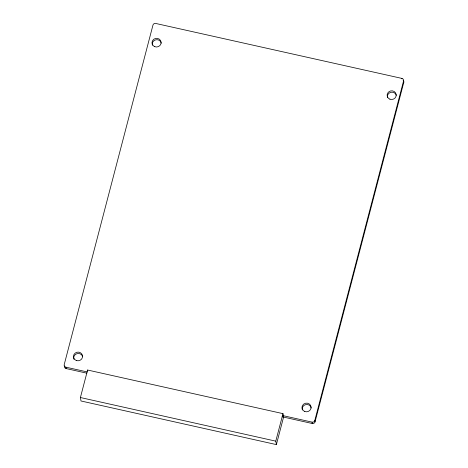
<?xml version="1.0" encoding="UTF-8"?>
<svg xmlns="http://www.w3.org/2000/svg" width="468" height="468" viewBox="0 0 468 468"><rect width="100%" height="100%" fill="white"/><g stroke="black" fill="none" stroke-linecap="round" stroke-linejoin="round"><path stroke-width="0.7" d="M80.408 397.531L87.598 370.03L282.982 413.648L283.573 417.105L276.383 444.6L80.999 400.982L80.408 397.531L275.792 441.149L276.383 444.6M275.792 441.149L282.982 413.648M282.145 416.783L312.273 423.511A2.281 2.17 -9.7 0 0 315.028 421.89L314.794 420.504L403.545 81.017A2.281 2.17 -9.7 0 0 401.889 78.408L155.727 23.453A2.281 2.17 -9.7 0 0 152.966 25.079L64.221 364.566A2.281 2.17 -9.7 0 0 65.877 367.175L66.111 368.556L86.802 373.171M315.028 421.89L403.779 82.397L403.545 81.017M65.877 367.175L87.282 371.955M282.783 415.596L312.033 422.13A2.281 2.17 -9.7 0 0 314.794 420.504M401.889 78.408L401.965 78.84M312.033 422.13L312.273 423.511M87.598 370.03L87.744 370.896M73.956 359.325A4.557 4.335 -9.7 0 1 76.787 353.75A4.557 4.335 -9.7 0 1 82.573 356.376M302.328 409.915A4.557 4.335 -9.7 0 1 305.82 404.609A4.557 4.335 -9.7 0 1 311.232 407.985M387.498 97.701A4.557 4.335 -9.7 0 1 390.762 92.354A4.557 4.335 -9.7 0 1 396.308 95.373M152.381 45.209A4.557 4.335 -9.7 0 1 155.797 39.821A4.557 4.335 -9.7 0 1 161.261 43.185M66.111 368.556A2.281 2.17 -9.7 0 1 64.455 365.947M403.153 80.32A2.281 2.17 -9.7 0 1 403.779 82.397M304.779 411.507A4.557 4.335 -9.7 0 0 311.033 406.827A4.557 4.335 -9.7 0 0 303.75 404.065A4.557 4.335 -9.7 0 0 304.779 411.507M76.284 360.495A4.557 4.335 -9.7 0 0 82.538 355.815A4.557 4.335 -9.7 0 0 75.249 353.053A4.557 4.335 -9.7 0 0 76.284 360.495M154.809 46.706A4.557 4.335 -9.7 0 0 161.062 42.026A4.557 4.335 -9.7 0 0 153.773 39.265A4.557 4.335 -9.7 0 0 154.809 46.706M389.932 99.198A4.557 4.335 -9.7 0 0 396.18 94.518A4.557 4.335 -9.7 0 0 388.896 91.757A4.557 4.335 -9.7 0 0 389.932 99.198"/></g></svg>
